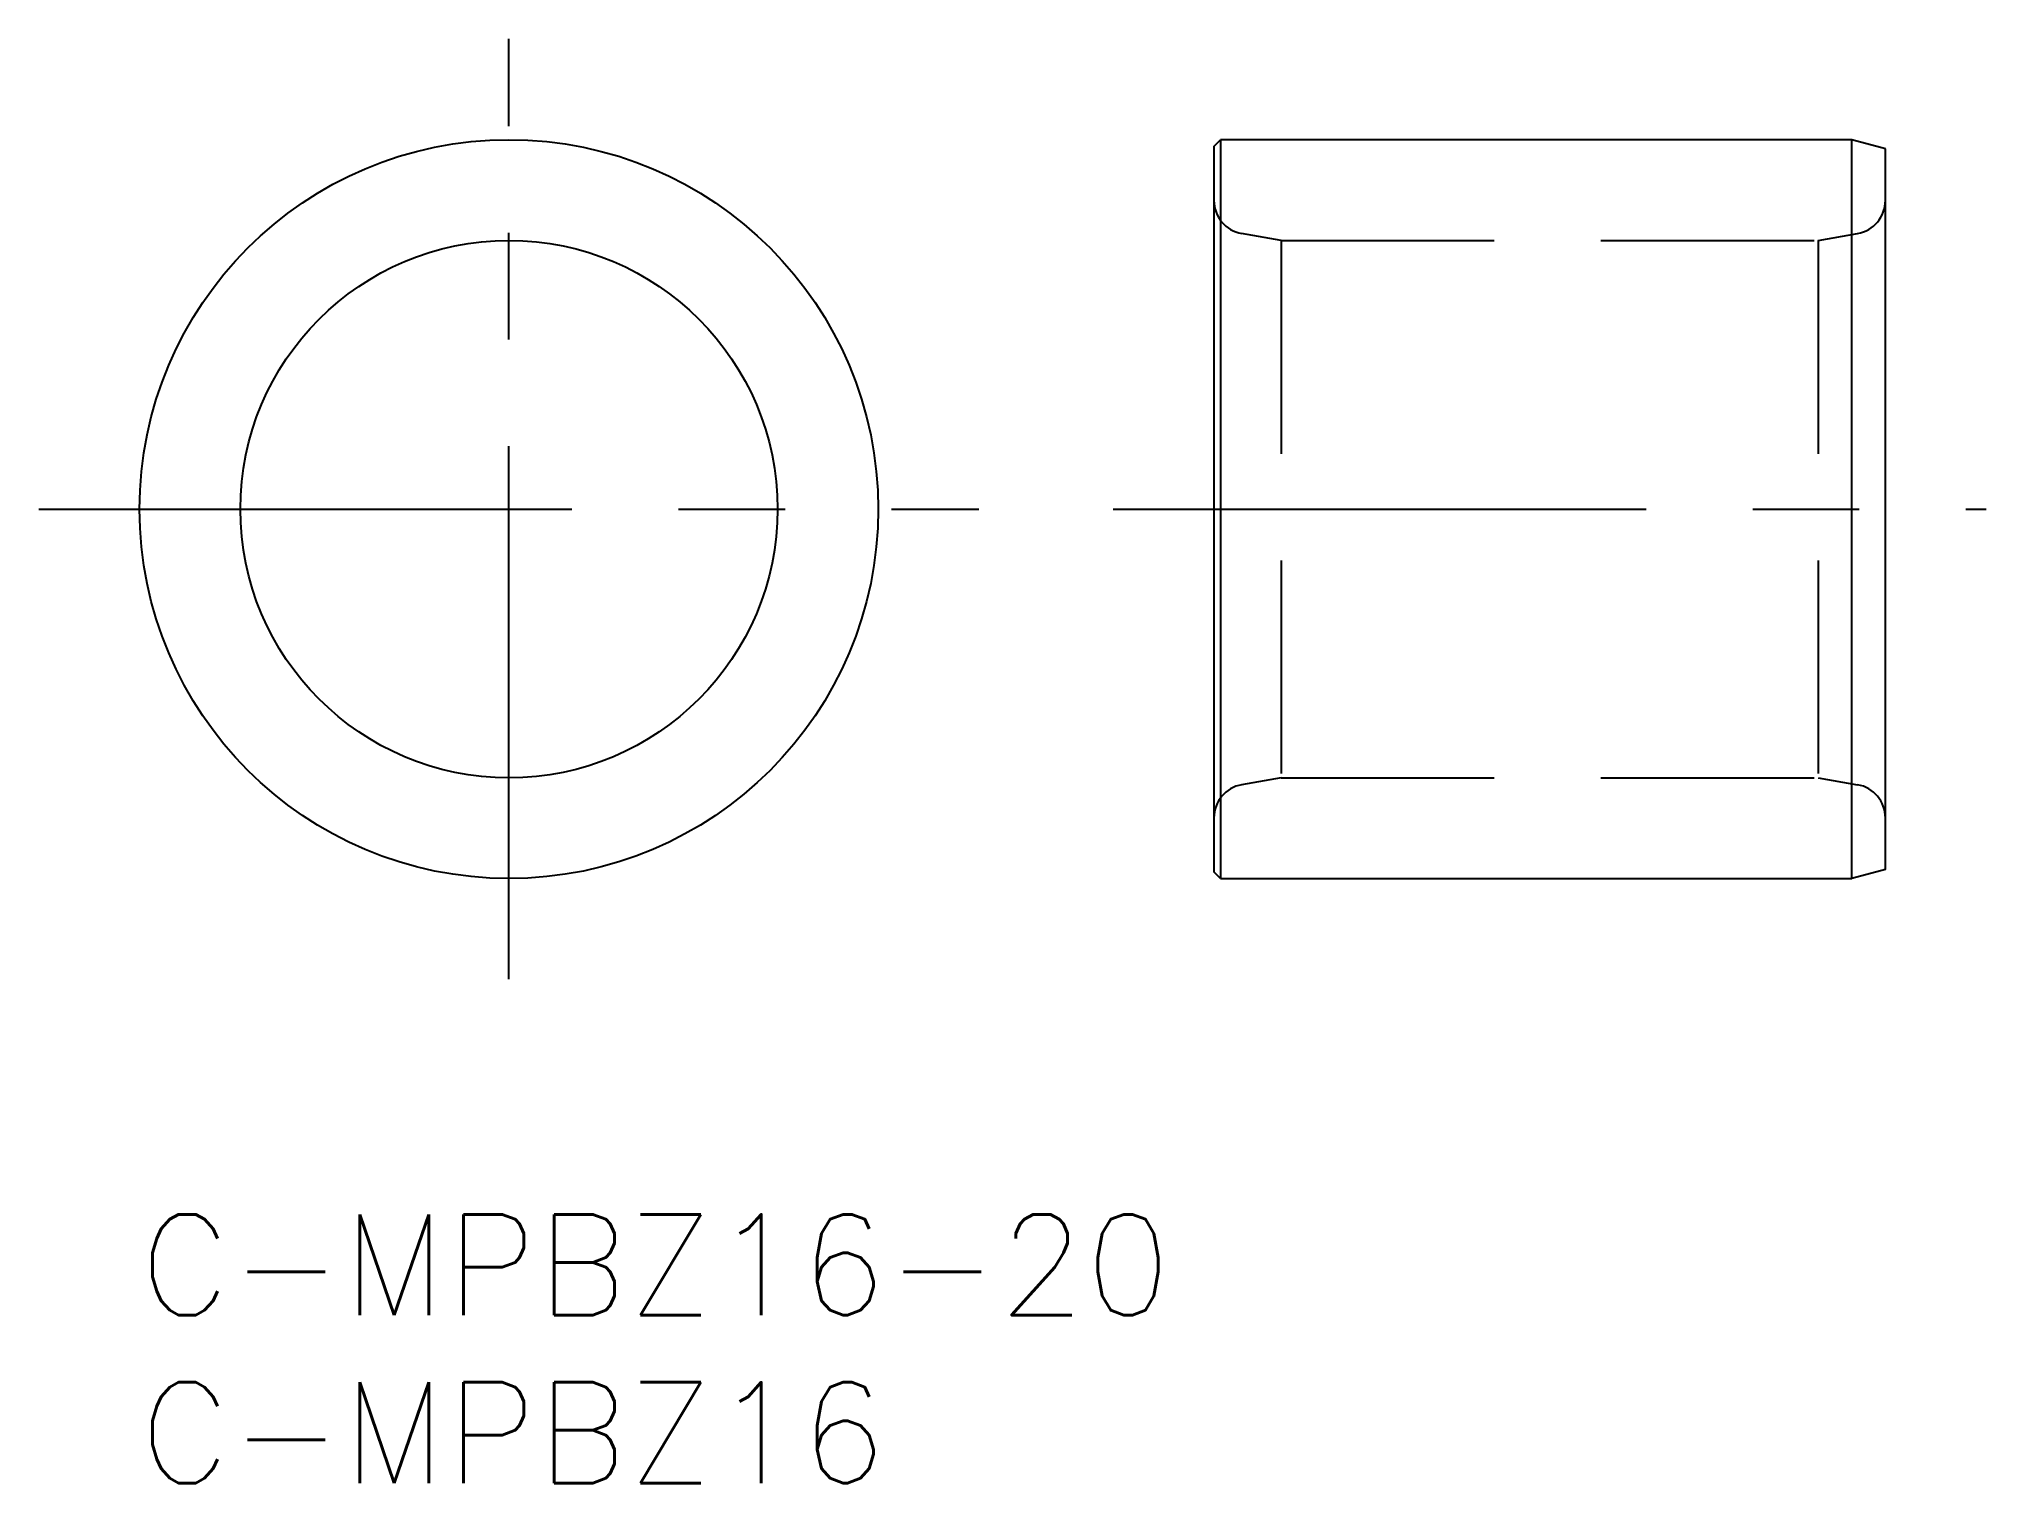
# Model space of a CAD drawing. Extents: x -3 to 55, y -8 to 35.
import ezdxf

# ---------------------------------------------------------------- set-up
doc = ezdxf.new("R2010")
doc.units = 0
doc.header["$LTSCALE"] = 0.5
doc.linetypes.add('CENTER', pattern=[50.8, 31.75, -6.35, 6.35, -6.35])
doc.linetypes.add('DASHED', pattern=[19.05, 12.7, -6.35])
for name, color, linetype in [('CENTER', 1, 'CENTER'), ('MSM_CONTINUOUS', 7, 'CONTINUOUS'), ('MSM_DASHED', 4, 'DASHED'), ('MSM_PART_NUMBER', 7, 'CONTINUOUS')]:
    doc.layers.add(name, color=color, linetype=linetype)
doc.styles.get("Standard").update_dxf_attribs({"font": 'txt.shx', "height": 3, "bigfont": 'bigfont.shx'})

# ---------------------------------------------------------------- blocks, each defined once
blk = doc.blocks.new('*U19')
at = {"layer": 'MSM_PART_NUMBER'}
blk.add_text('C-MPBZ16-20', height=3, dxfattribs=at).set_placement((0, -3))
blk = doc.blocks.new('*U20')
at = {"layer": 'MSM_PART_NUMBER'}
blk.add_text('C-MPBZ16', height=3, dxfattribs=at).set_placement((0, -8))

msp = doc.modelspace()

# ---------------------------------------------------------------- linework, layer by layer
at = {"layer": 'CENTER'}
for p, q in [((11, 7), (11, 35)), ((-3, 21), (25, 21)), ((29, 21), (55, 21))]:
    msp.add_line(p, q, dxfattribs=at)
at = {"layer": 'MSM_CONTINUOUS'}
for p, q in [((32, 31.8), (32.2, 32)), ((32.2, 32), (32.2, 10)), ((51, 32), (32.2, 32)), ((52, 31.732), (51, 32)), ((51, 10), (51, 32)), ((32, 31.8), (32, 10.2)), ((52, 10.268), (52, 31.732)), ((32.2, 10), (32, 10.2)), ((32.2, 10), (51, 10)), ((52, 10.268), (51, 10))]:
    msp.add_line(p, q, dxfattribs=at)
for radius in [11, 8]:
    msp.add_circle((11, 21), radius, dxfattribs=at)
at = {"layer": 'MSM_DASHED'}
for p, q in [((34, 29), (32.826, 29.207)), ((34, 29), (34, 13)), ((34, 29), (50, 29)), ((50, 29), (51.174, 29.207)), ((50, 29), (50, 13)), ((34, 13), (32.826, 12.793)), ((34, 13), (50, 13)), ((50, 13), (51.174, 12.793))]:
    msp.add_line(p, q, dxfattribs=at)
for centre, start, end in [((33, 30.192), 180, 260), ((51, 30.192), 280, 0), ((33, 11.808), 100, 180), ((51, 11.808), 0, 80)]:
    msp.add_arc(centre, 1, start, end, dxfattribs=at)

# ---------------------------------------------------------------- block references
at = {"layer": 'MSM_CONTINUOUS'}
for name in ['*U19', '*U20']:
    msp.add_blockref(name, (0, 0), dxfattribs=at)

doc.saveas('drawing.dxf')
